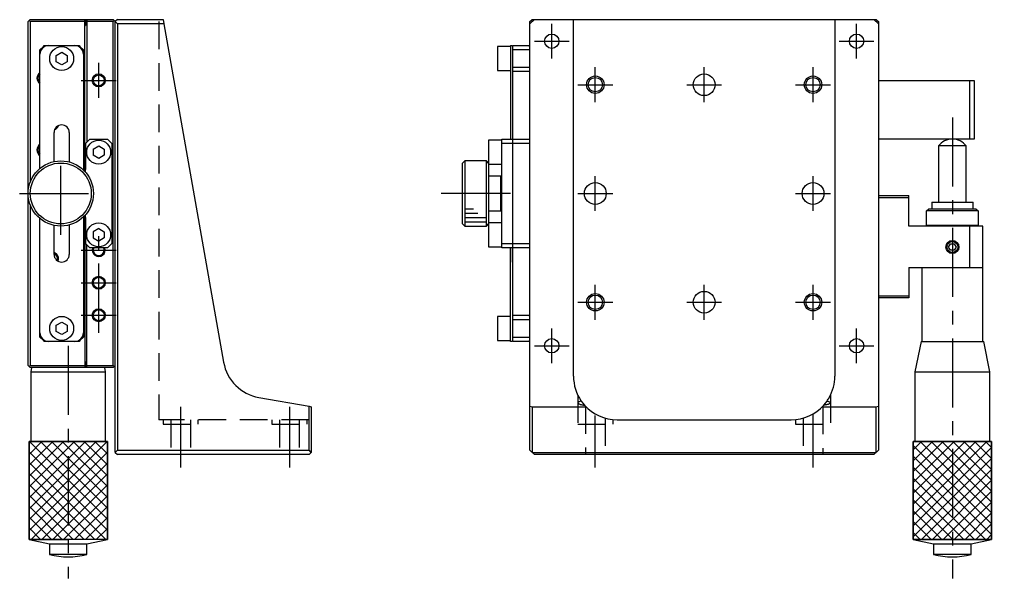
# Model space of a CAD drawing. Extents: x 0 to 477, y -8 to 328.
# Drawn here: x 254 to 477.2, y 101.7 to 230.2 of the extents above; entities that cross this region are included whole.
import ezdxf

# ---------------------------------------------------------------- set-up
doc = ezdxf.new("R2010")
doc.units = 0
doc.header["$LTSCALE"] = 0.5
doc.linetypes.add('CENTER', pattern=[50.8, 31.75, -6.35, 6.35, -6.35])
doc.linetypes.add('DASHED', pattern=[19.05, 12.7, -6.35])
for name, color, linetype in [('MSM_CENTER', 1, 'CENTER'), ('MSM_CONTINUOUS', 7, 'CONTINUOUS'), ('MSM_DASHED', 4, 'DASHED'), ('MSM_NARROW', 5, 'CONTINUOUS')]:
    doc.layers.add(name, color=color, linetype=linetype)

msp = doc.modelspace()

# ---------------------------------------------------------------- linework, layer by layer
at = {"layer": 'MSM_CENTER'}
for p, q in [((376.25, 221.155071), (376.25, 229.155071)), ((446.25, 221.155071), (446.25, 229.155071)), ((372.25, 225.155071), (380.25, 225.155071)), ((442.25, 225.155071), (450.25, 225.155071)), ((272.2, 212.155071), (272.2, 220.155071)), ((386.25, 211.155071), (386.25, 219.155071)), ((411.25, 211.155071), (411.25, 219.155071)), ((436.25, 211.155071), (436.25, 219.155071)), ((268.2, 216.155071), (276.2, 216.155071)), ((382.25, 215.155071), (390.25, 215.155071)), ((407.25, 215.155071), (415.25, 215.155071)), ((432.25, 215.155071), (440.25, 215.155071)), ((468.25, 207.654914), (468.25, 101.655071)), ((263.5, 180.655071), (263.5, 199.655071)), ((386.25, 186.155071), (386.25, 194.155071)), ((436.25, 186.155071), (436.25, 194.155071)), ((254, 190.155071), (273, 190.155071)), ((366.75, 190.155071), (350.75, 190.155071)), ((382.25, 190.155071), (390.25, 190.155071)), ((432.25, 190.155071), (440.25, 190.155071)), ((272.2, 158.155071), (272.2, 181.155071)), ((268.2, 177.155071), (276.2, 177.155071)), ((268.2, 169.655071), (276.2, 169.655071)), ((386.25, 161.155071), (386.25, 169.155071)), ((411.25, 161.155071), (411.25, 169.155071)), ((436.25, 161.155071), (436.25, 169.155071)), ((382.25, 165.155071), (390.25, 165.155071)), ((407.25, 165.155071), (415.25, 165.155071)), ((432.25, 165.155071), (440.25, 165.155071)), ((268.2, 162.155071), (276.2, 162.155071)), ((376.25, 151.155071), (376.25, 159.155071)), ((446.25, 151.155071), (446.25, 159.155071)), ((265.2, 155.155071), (265.2, 101.655071)), ((372.25, 155.155071), (380.25, 155.155071)), ((442.25, 155.155071), (450.25, 155.155071)), ((291, 141.155071), (291, 127.155071)), ((316, 141.155071), (316, 127.155071)), ((386.25, 127.155071), (386.25, 139.155071)), ((436.250009, 127.155079), (436.250009, 139.494822))]:
    msp.add_line(p, q, dxfattribs=at)
at = {"layer": 'MSM_CONTINUOUS'}
for p, q in [((256, 229.655071), (256.5, 230.155071)), ((256.5, 230.155071), (275.5, 230.155071)), ((269, 195.25409), (269, 230.155071)), ((269.2, 230.155071), (269.2, 228.755071)), ((269.5, 230.155071), (269.5, 201.955071)), ((275.5, 230.155071), (276.5, 229.155071)), ((276.5, 230.155071), (276, 229.655071)), ((276.5, 230.155071), (287, 230.155071)), ((287, 230.155071), (287.176327, 229.155071)), ((371.25, 229.655071), (371.75, 230.155071)), ((372.25, 230.155071), (371.25, 229.155071)), ((371.75, 230.155071), (450.75, 230.155071)), ((381.25, 148.155071), (381.25, 230.155071)), ((441.25, 230.155071), (441.25, 148.155071)), ((451.25, 229.155071), (450.25, 230.155071)), ((451, 229.905071), (450.75, 230.155071)), ((256, 150.655071), (256, 229.655071)), ((256.5, 229.655071), (256.25, 229.905071)), ((269, 229.655071), (256.5, 229.655071)), ((256.5, 229.655071), (256.5, 192.847653)), ((269, 228.755071), (269.2, 228.755071)), ((275.5, 229.655071), (269.5, 229.655071)), ((275.5, 229.655071), (275.75, 229.905071)), ((275.5, 150.655071), (275.5, 229.655071)), ((276, 130.655071), (276, 229.655071)), ((287.176327, 229.155071), (276.5, 229.155071)), ((276.5, 229.155071), (276.5, 131.155071)), ((287.176327, 229.155071), (300.889756, 151.382352)), ((371.25, 131.155071), (371.25, 229.655071)), ((371.5, 229.905071), (371.75, 229.655071)), ((450.75, 229.655071), (451, 229.905071)), ((451, 229.905071), (451.25, 229.655071)), ((451.25, 229.655071), (451.25, 131.155071)), ((258.7, 223.155071), (259.5, 223.955071)), ((259.5, 223.955071), (259.7, 224.155071)), ((259.82822, 223.955071), (259.5, 223.955071)), ((259.7, 224.155071), (267.7, 224.155071)), ((267.9, 223.955071), (267.57178, 223.955071)), ((267.7, 224.155071), (267.9, 223.955071)), ((268.7, 223.155071), (267.9, 223.955071)), ((363.75, 223.905071), (363.75, 218.405071)), ((366.75, 223.905071), (363.75, 223.905071)), ((366.75, 224.155071), (366.75, 202.655071)), ((366.75, 224.155071), (367.25, 224.155071)), ((367.25, 223.955071), (367.45, 224.155071)), ((367.25, 224.155071), (367.25, 156.155071)), ((367.45, 224.155071), (371.05, 224.155071)), ((371.25, 223.955071), (371.05, 224.155071)), ((258.7, 195.917882), (258.7, 223.155071)), ((262.45, 221.876758), (263.7, 222.598446)), ((262.45, 220.433383), (262.45, 221.876758)), ((263.7, 222.598446), (264.95, 221.876758)), ((264.95, 221.876758), (264.95, 220.433383)), ((268.7, 223.155071), (268.7, 195.559698)), ((371.25, 223.155071), (367.25, 223.155071)), ((263.7, 219.711695), (262.45, 220.433383)), ((264.95, 220.433383), (263.7, 219.711695)), ((367.25, 219.155071), (371.25, 219.155071)), ((363.75, 218.405071), (366.75, 218.405071)), ((367.45, 218.155071), (367.25, 218.355071)), ((371.05, 218.155071), (367.45, 218.155071)), ((371.05, 218.155071), (371.25, 218.355071)), ((451.25, 216.155071), (473.25, 216.155071)), ((472.25, 202.655071), (472.25, 216.155071)), ((473.25, 216.155071), (473.25, 202.655071)), ((366.749999, 205.905071), (366.749999, 202.655071)), ((261.95, 197.493156), (261.95, 204.155071)), ((265.45, 204.155071), (265.45, 197.397135)), ((270.2, 202.655071), (269.2, 201.655071)), ((269.2, 201.655071), (269.2, 195.655071)), ((270.2, 202.655071), (274.2, 202.655071)), ((270.95, 200.376758), (272.2, 201.098446)), ((272.2, 201.098446), (273.45, 200.376758)), ((275.2, 201.655071), (274.2, 202.655071)), ((275.2, 201.655071), (275.2, 178.655071)), ((361.75, 202.405071), (361.75, 177.905071)), ((364.75, 202.405071), (361.75, 202.405071)), ((364.75, 177.655071), (364.75, 202.655071)), ((364.75, 202.655071), (371.25, 202.655071)), ((371.25, 201.655071), (364.75, 201.655071)), ((473.25, 202.655071), (451.25, 202.655071)), ((471.425, 201.087891), (465.075, 201.087891)), ((465.075, 201.087891), (465.075, 188.155071)), ((471.425, 188.155071), (471.425, 201.087891)), ((270.95, 200.376758), (270.95, 198.933383)), ((272.2, 198.211695), (270.95, 198.933383)), ((273.45, 198.933383), (272.2, 198.211695)), ((273.45, 200.376758), (273.45, 198.933383)), ((356.25, 197.655071), (355.75, 197.155071)), ((355.75, 183.155071), (355.75, 197.155071)), ((356.25, 197.655071), (356.25, 182.655071)), ((361.25, 197.655071), (356.25, 197.655071)), ((361.25, 182.655071), (361.25, 197.655071)), ((361.75, 197.155071), (361.25, 197.655071)), ((361.75, 196.905071), (364.75, 196.905071)), ((364.55, 194.155071), (361.75, 194.155071)), ((364.55, 186.155071), (364.55, 194.155071)), ((364.75, 193.955071), (364.55, 194.155071)), ((451.25, 189.655071), (458.25, 189.655071)), ((458.25, 189.155071), (451.25, 189.155071)), ((458.25, 182.655071), (458.25, 189.655071)), ((463.5, 188.155071), (473, 188.155071)), ((463.5, 188.155071), (463.5, 186.655071)), ((473, 186.655071), (473, 188.155071)), ((256.5, 187.462488), (256.5, 150.655071)), ((361.75, 186.155071), (364.55, 186.155071)), ((364.55, 186.155071), (364.75, 186.355071)), ((462.33392, 186.155071), (462.841673, 186.655071)), ((462.33392, 184.655071), (462.33392, 186.155071)), ((474.16608, 186.155071), (462.33392, 186.155071)), ((462.841673, 186.655071), (473.658327, 186.655071)), ((473.658327, 186.655071), (474.16608, 186.155071)), ((474.16608, 186.155071), (474.16608, 184.655071)), ((258.7, 157.155071), (258.7, 184.392259)), ((268.7, 184.750443), (268.7, 157.155071)), ((269, 185.056051), (269, 150.155071)), ((269.2, 184.655071), (269.2, 178.655071)), ((355.75, 183.155071), (356.25, 182.655071)), ((361.25, 182.655071), (361.75, 183.155071)), ((364.75, 183.405071), (361.75, 183.405071)), ((462.25, 184.655071), (462.33392, 184.655071)), ((462.25, 184.655071), (462.25, 182.855071)), ((474.16608, 184.655071), (474.25, 184.655071)), ((474.25, 182.855071), (474.25, 184.655071)), ((261.95, 176.155071), (261.95, 182.816985)), ((265.45, 182.913006), (265.45, 176.155071)), ((272.2, 182.098446), (270.95, 181.376758)), ((270.95, 181.376758), (270.95, 179.933383)), ((272.2, 182.098446), (273.45, 181.376758)), ((273.45, 181.376758), (273.45, 179.933383)), ((356.25, 182.655071), (361.25, 182.655071)), ((475.25, 182.655071), (458.25, 182.655071)), ((462.25, 182.855071), (474.25, 182.855071)), ((462.25, 182.855071), (462.45, 182.655071)), ((472.25, 173.155071), (472.25, 182.655071)), ((474.05, 182.655071), (474.25, 182.855071)), ((475.25, 156.155071), (475.25, 182.655071)), ((269.2, 178.655071), (270.2, 177.655071)), ((270.95, 179.933383), (272.2, 179.211695)), ((273.45, 179.933383), (272.2, 179.211695)), ((274.2, 177.655071), (275.2, 178.655071)), ((364.75, 178.655071), (371.25, 178.655071)), ((467.383975, 177.855071), (467.816987, 178.605071)), ((467.816987, 178.605071), (468.683013, 178.605071)), ((468.683013, 178.605071), (469.116025, 177.855071)), ((269.5, 150.155071), (269.5, 178.355071)), ((274.2, 177.655071), (270.2, 177.655071)), ((361.75, 177.905071), (364.75, 177.905071)), ((371.25, 177.655071), (364.75, 177.655071)), ((366.749999, 177.655071), (366.749999, 174.405071)), ((366.75, 156.155071), (366.75, 177.655071)), ((467.816987, 177.105071), (467.383975, 177.855071)), ((468.683013, 177.105071), (467.816987, 177.105071)), ((469.116025, 177.855071), (468.683013, 177.105071)), ((458.25, 173.155071), (458.25, 166.155071)), ((458.25, 173.155071), (475.25, 173.155071)), ((461.25, 173.155071), (461.25, 156.155071)), ((451.25, 166.655071), (458.25, 166.655071)), ((458.25, 166.155071), (451.25, 166.155071)), ((363.75, 161.905071), (363.75, 156.405071)), ((366.75, 161.905071), (363.75, 161.905071)), ((367.25, 161.955071), (367.45, 162.155071)), ((371.25, 161.155071), (367.25, 161.155071)), ((367.45, 162.155071), (371.05, 162.155071)), ((371.25, 161.955071), (371.05, 162.155071)), ((262.45, 159.876758), (263.7, 160.598446)), ((262.45, 158.433383), (262.45, 159.876758)), ((263.7, 160.598446), (264.95, 159.876758)), ((264.95, 159.876758), (264.95, 158.433383)), ((259.5, 156.355071), (258.7, 157.155071)), ((259.5, 156.355071), (259.7, 156.155071)), ((259.5, 156.355071), (259.82822, 156.355071)), ((263.7, 157.711695), (262.45, 158.433383)), ((264.95, 158.433383), (263.7, 157.711695)), ((267.57178, 156.355071), (267.9, 156.355071)), ((267.9, 156.355071), (267.7, 156.155071)), ((267.9, 156.355071), (268.7, 157.155071)), ((363.75, 156.405071), (366.75, 156.405071)), ((367.25, 157.155071), (371.25, 157.155071)), ((367.25, 156.355071), (367.45, 156.155071)), ((371.05, 156.155071), (371.25, 156.355071)), ((267.7, 156.155071), (259.7, 156.155071)), ((367.25, 156.155071), (366.75, 156.155071)), ((371.05, 156.155071), (367.45, 156.155071)), ((461.05, 156.155071), (459.65, 149.155071)), ((461.05, 156.155071), (475.45, 156.155071)), ((476.85, 149.155071), (475.45, 156.155071)), ((256.5, 150.155071), (256, 150.655071)), ((256.25, 150.405071), (256.5, 150.655071)), ((256.5, 150.655071), (269, 150.655071)), ((275.5, 150.155071), (256.5, 150.155071)), ((256.8, 150.155071), (256.6, 149.155071)), ((269, 151.555071), (269.2, 151.555071)), ((269.2, 150.155071), (269.2, 151.555071)), ((269.5, 150.655071), (275.5, 150.655071)), ((273.8, 149.155071), (273.6, 150.155071)), ((275.75, 150.405071), (275.5, 150.655071)), ((276, 150.655071), (275.5, 150.155071)), ((256.6, 149.155071), (273.8, 149.155071)), ((256.6, 149.155071), (256.6, 133.155071)), ((273.8, 133.155071), (273.8, 149.155071)), ((459.65, 149.155071), (476.85, 149.155071)), ((459.65, 149.155071), (459.65, 133.155071)), ((476.85, 133.155071), (476.85, 149.155071)), ((309.001351, 143.270756), (320.5, 141.243234)), ((320.5, 131.155071), (320.5, 141.243234)), ((320.5, 141.243234), (321, 141.155071)), ((321, 141.155071), (321, 130.655071)), ((371.25, 141.243234), (371.75, 141.155071)), ((371.75, 141.155071), (371.75, 130.655071)), ((371.75, 141.155071), (384.108572, 141.155071)), ((382.262649, 142.092752), (382.25, 142.036705)), ((382.25, 142.036705), (382.261579, 141.983079)), ((382.261579, 141.983079), (382.296247, 141.929763)), ((382.300517, 142.148445), (382.262649, 142.092752)), ((382.296247, 141.929763), (382.353806, 141.877067)), ((382.363363, 142.20343), (382.300517, 142.148445)), ((382.353806, 141.877067), (382.43392, 141.825294)), ((382.45079, 142.257361), (382.363363, 142.20343)), ((382.43392, 141.825294), (382.536127, 141.774746)), ((382.562246, 142.309897), (382.45079, 142.257361)), ((382.536127, 141.774746), (382.659834, 141.725714)), ((382.697025, 142.360705), (382.562246, 142.309897)), ((382.659834, 141.725714), (382.804326, 141.678482)), ((382.854276, 142.409463), (382.697025, 142.360705)), ((382.804326, 141.678482), (382.968766, 141.633325)), ((383.033002, 142.455864), (382.854276, 142.409463)), ((382.968766, 141.633325), (383.152203, 141.590502)), ((383.033002, 142.455864), (383.802187, 141.481984)), ((383.152203, 141.590502), (383.353573, 141.550263)), ((383.353573, 141.550263), (383.571711, 141.51284)), ((383.571711, 141.51284), (383.805355, 141.47845)), ((438.391428, 141.155071), (450.75, 141.155071)), ((438.928289, 141.51284), (438.694645, 141.47845)), ((438.699451, 141.483813), (439.466998, 142.455864)), ((439.146427, 141.550263), (438.928289, 141.51284)), ((439.347797, 141.590502), (439.146427, 141.550263)), ((439.531234, 141.633325), (439.347797, 141.590502)), ((439.466998, 142.455864), (439.645724, 142.409463)), ((439.695674, 141.678482), (439.531234, 141.633325)), ((439.645724, 142.409463), (439.802975, 142.360705)), ((439.840166, 141.725714), (439.695674, 141.678482)), ((439.802975, 142.360705), (439.937754, 142.309897)), ((439.963873, 141.774746), (439.840166, 141.725714)), ((439.937754, 142.309897), (440.04921, 142.257361)), ((440.06608, 141.825294), (439.963873, 141.774746)), ((440.04921, 142.257361), (440.136637, 142.20343)), ((440.146194, 141.877067), (440.06608, 141.825294)), ((440.136637, 142.20343), (440.199483, 142.148445)), ((440.203753, 141.929763), (440.146194, 141.877067)), ((440.199483, 142.148445), (440.237351, 142.092752)), ((440.238421, 141.983079), (440.203753, 141.929763)), ((440.237351, 142.092752), (440.25, 142.036705)), ((440.25, 142.036705), (440.238421, 141.983079)), ((450.75, 141.155071), (451.25, 141.243234)), ((450.75, 130.655071), (450.75, 141.155071)), ((391.25, 138.155071), (431.25, 138.155071)), ((274.2, 133.155071), (256.2, 133.155071)), ((256.2, 110.655071), (256.2, 133.155071)), ((256.6, 133.155071), (273.8, 133.155071)), ((274.2, 133.155071), (274.2, 110.655071)), ((459.25, 133.155071), (477.25, 133.155071)), ((459.25, 110.655071), (459.25, 133.155071)), ((477.25, 133.155071), (477.25, 110.655071)), ((276.5, 131.155071), (276, 130.655071)), ((276, 130.655071), (276.5, 130.155071)), ((276.5, 131.155071), (320.5, 131.155071)), ((320.5, 130.155071), (276.5, 130.155071)), ((321, 130.655071), (320.5, 131.155071)), ((320.5, 130.155071), (321, 130.655071)), ((372.25, 130.155071), (371.25, 131.155071)), ((371.75, 130.655071), (450.75, 130.655071)), ((450.25, 130.155071), (372.25, 130.155071)), ((451.25, 131.155071), (450.25, 130.155071)), ((256.2, 110.655071), (260.9, 109.655071)), ((274.2, 110.655071), (256.2, 110.655071)), ((260.9, 109.655071), (269.5, 109.655071)), ((260.9, 109.655071), (260.9, 107.155071)), ((269.5, 109.655071), (274.2, 110.655071)), ((269.5, 107.155071), (269.5, 109.655071)), ((459.25, 110.655071), (463.95, 109.655071)), ((477.25, 110.655071), (459.25, 110.655071)), ((463.95, 109.655071), (472.55, 109.655071)), ((463.95, 109.655071), (463.95, 107.155071)), ((472.55, 109.655071), (477.25, 110.655071)), ((472.55, 107.155071), (472.55, 109.655071)), ((269.5, 107.155071), (260.9, 107.155071)), ((472.55, 107.155071), (463.95, 107.155071))]:
    msp.add_line(p, q, dxfattribs=at)
for centre, radius in [((376.25, 225.155071), 1.65), ((446.25, 225.155071), 1.65), ((263.7, 221.155071), 2.75), ((272.2, 216.155071), 1.25), ((386.25, 215.155071), 1.65), ((411.25, 215.155071), 2.5), ((436.25, 215.155071), 1.65), ((272.2, 199.655071), 2.75), ((263.5, 190.155071), 7.5), ((263.5, 190.155071), 7), ((386.25, 190.155071), 2.5), ((436.25, 190.155071), 2.5), ((272.2, 180.655071), 2.75), ((468.25, 177.855071), 1.25), ((272.2, 169.655071), 1.25), ((411.25, 165.155071), 2.5), ((386.25, 165.155071), 1.65), ((436.25, 165.155071), 1.65), ((272.2, 162.155071), 1.25), ((263.7, 159.155071), 2.75), ((376.25, 155.155071), 1.65), ((446.25, 155.155071), 1.65)]:
    msp.add_circle(centre, radius, dxfattribs=at)
for centre, radius, start, end in [((260.7, 222.155071), 2, 90, 180), ((266.7, 222.155071), 2, 0, 90), ((259.5, 216.655071), 1.25, 129.791819, 230.208181), ((263.7, 204.155071), 1.75, 0, 180), ((261.5, 206.155071), 1.25, 308.651652, 326.80097), ((259.5, 200.155071), 1.25, 129.791819, 230.208181), ((468.25, 198.654914), 4, 37.462651, 142.5373463), ((267.2, 195.655071), 2, 344.334976, 0), ((267.2, 184.655071), 2, 0, 15.665024), ((272.2, 177.155071), 1.25, 156.421822, 23.578178), ((261.5, 175.155071), 1.25, 340.363357, 68.899804), ((263.7, 176.155071), 1.75, 180, 0), ((260.7, 158.155071), 2, 180, 270), ((266.7, 158.155071), 2, 270, 0), ((310.737833, 153.118834), 10, 190, 260), ((391.25, 148.155071), 10, 180, 214.74469621), ((431.24998, 148.155076), 10.00002, 330.762493, 359.99997), ((431.25, 148.155071), 10, 325.255309, 330.762462), ((391.25, 148.155071), 10, 221.886877, 270.00000112), ((431.25, 148.155071), 10, 270, 318.11310065), ((265.2, 125.395071), 18.74, 256.734971, 283.26500541), ((468.25, 125.395071), 18.74, 256.734971, 283.26500541)]:
    msp.add_arc(centre, radius, start, end, dxfattribs=at)
at = {"layer": 'MSM_DASHED'}
for p, q in [((286, 229.655071), (286, 138.155071)), ((382.25, 143.796172), (382.25, 137.155071)), ((440.250009, 143.796191), (440.250009, 137.155071)), ((384, 141.267582), (384, 130.155071)), ((438.500009, 141.155071), (438.500009, 130.155071)), ((388.5, 138.540629), (388.5, 130.155071)), ((434.000009, 138.540631), (434.000009, 130.155071)), ((320.5, 138.155071), (286, 138.155071)), ((287, 138.155071), (287, 137.155071)), ((287, 137.155071), (295, 137.155071)), ((288.75, 138.155071), (288.75, 130.155071)), ((293.25, 138.155071), (293.25, 130.155071)), ((295, 138.155071), (295, 137.155071)), ((312, 138.155071), (312, 137.155071)), ((312, 137.155071), (320, 137.155071)), ((313.75, 138.155071), (313.75, 130.155071)), ((318.25, 138.155071), (318.25, 130.155071)), ((320, 138.155071), (320, 137.155071)), ((382.25, 137.155071), (390.25, 137.155071)), ((390.25, 138.155071), (390.25, 137.155071)), ((432.250009, 138.205198), (432.250009, 137.155071)), ((432.250009, 137.155071), (440.250009, 137.155071))]:
    msp.add_line(p, q, dxfattribs=at)
at = {"layer": 'MSM_NARROW'}
for p, q in [((356.25, 186.655071), (358.25, 186.655071)), ((356.25, 185.655071), (359.25, 185.655071)), ((356.25, 184.655071), (361.25, 184.655071)), ((356.25, 183.655071), (361.25, 183.655071)), ((256.2, 133.155071), (256.2, 110.655071)), ((256.2, 132.7), (256.655071, 133.155071)), ((256.2, 130.2), (259.155071, 133.155071)), ((256.2, 127.7), (261.655071, 133.155071)), ((256.2, 125.2), (264.155071, 133.155071)), ((256.2, 122.7), (266.655071, 133.155071)), ((256.2, 120.2), (269.155071, 133.155071)), ((256.2, 117.7), (271.655071, 133.155071)), ((256.2, 115.2), (274.155071, 133.155071)), ((256.344929, 133.155071), (274.2, 115.3)), ((258.844929, 133.155071), (274.2, 117.8)), ((261.344929, 133.155071), (274.2, 120.3)), ((263.844929, 133.155071), (274.2, 122.8)), ((266.344929, 133.155071), (274.2, 125.3)), ((268.844929, 133.155071), (274.2, 127.8)), ((271.344929, 133.155071), (274.2, 130.3)), ((273.844929, 133.155071), (274.2, 132.8)), ((274.2, 110.655071), (274.2, 133.155071)), ((477.25, 133.155071), (459.25, 133.155071)), ((459.25, 133.155071), (459.25, 110.655071)), ((459.25, 131.25), (461.155071, 133.155071)), ((459.25, 128.75), (463.655071, 133.155071)), ((459.25, 126.25), (466.155071, 133.155071)), ((459.25, 123.75), (468.655071, 133.155071)), ((459.25, 121.25), (471.155071, 133.155071)), ((459.25, 118.75), (473.655071, 133.155071)), ((459.25, 116.25), (476.155071, 133.155071)), ((459.25, 132.25), (477.25, 114.25)), ((459.25, 113.75), (477.25, 131.75)), ((460.844929, 133.155071), (477.25, 116.75)), ((463.344929, 133.155071), (477.25, 119.25)), ((465.844929, 133.155071), (477.25, 121.75)), ((468.344929, 133.155071), (477.25, 124.25)), ((470.844929, 133.155071), (477.25, 126.75)), ((473.344929, 133.155071), (477.25, 129.25)), ((475.844929, 133.155071), (477.25, 131.75)), ((477.25, 110.655071), (477.25, 133.155071)), ((256.2, 130.8), (274.2, 112.8)), ((256.2, 112.7), (274.2, 130.7)), ((459.25, 129.75), (477.25, 111.75)), ((256.2, 128.3), (273.844929, 110.655071)), ((256.655071, 110.655071), (274.2, 128.2)), ((459.25, 111.25), (477.25, 129.25)), ((256.2, 125.8), (271.344929, 110.655071)), ((259.155071, 110.655071), (274.2, 125.7)), ((459.25, 127.25), (475.844929, 110.655071)), ((461.155071, 110.655071), (477.25, 126.75)), ((256.2, 123.3), (268.844929, 110.655071)), ((261.655071, 110.655071), (274.2, 123.2)), ((459.25, 124.75), (473.344929, 110.655071)), ((463.655071, 110.655071), (477.25, 124.25)), ((256.2, 120.8), (266.344929, 110.655071)), ((264.155071, 110.655071), (274.2, 120.7)), ((459.25, 122.25), (470.844929, 110.655071)), ((466.155071, 110.655071), (477.25, 121.75)), ((459.25, 119.75), (468.344929, 110.655071)), ((468.655071, 110.655071), (477.25, 119.25)), ((256.2, 118.3), (263.844929, 110.655071)), ((266.655071, 110.655071), (274.2, 118.2)), ((459.25, 117.25), (465.844929, 110.655071)), ((471.155071, 110.655071), (477.25, 116.75)), ((256.2, 115.8), (261.344929, 110.655071)), ((269.155071, 110.655071), (274.2, 115.7)), ((459.25, 114.75), (463.344929, 110.655071)), ((473.655071, 110.655071), (477.25, 114.25)), ((256.2, 113.3), (258.844929, 110.655071)), ((271.655071, 110.655071), (274.2, 113.2)), ((459.25, 112.25), (460.844929, 110.655071)), ((476.155071, 110.655071), (477.25, 111.75)), ((256.2, 110.8), (256.344929, 110.655071)), ((256.2, 110.655071), (265.2, 110.655071)), ((274.155071, 110.655071), (274.2, 110.7)), ((459.25, 110.655071), (477.25, 110.655071))]:
    msp.add_line(p, q, dxfattribs=at)
for centre, radius in [((272.2, 216.155071), 1.5), ((386.25, 215.155071), 2), ((436.25, 215.155071), 2), ((468.25, 177.855071), 1.5), ((272.2, 169.655071), 1.5), ((386.25, 165.155071), 2), ((436.25, 165.155071), 2), ((272.2, 162.155071), 1.5)]:
    msp.add_circle(centre, radius, dxfattribs=at)
for centre, start, end in [((259.5, 216.655071), 122.230953, 237.769047), ((261.5, 206.155071), 291.881768, 343.570854), ((259.5, 200.155071), 122.230953, 237.769047), ((261.5, 175.155071), 338.34896, 72.542397), ((272.2, 177.155071), 160.528779, 19.47120822)]:
    msp.add_arc(centre, 1.5, start, end, dxfattribs=at)

doc.saveas('drawing.dxf')
